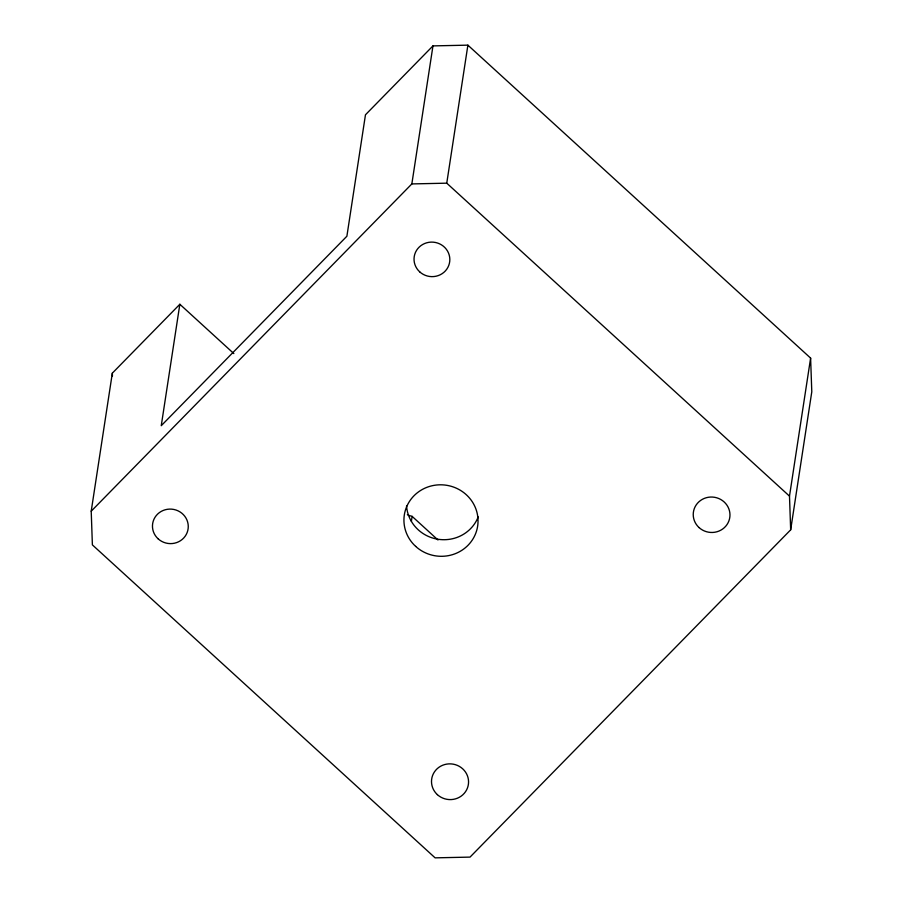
<?xml version="1.0" encoding="UTF-8"?>
<svg xmlns="http://www.w3.org/2000/svg" width="903" height="903" viewBox="0 0 903 903"><rect width="100%" height="100%" fill="white"/><g stroke="black" fill="none" stroke-linecap="round" stroke-linejoin="round"><path stroke-width="1.35" d="M179.844 304.266L161.253 425.697L346.887 236.225L365.467 114.794L432.966 45.895L467.889 45.15L810.612 358.107L811.786 391.812L790.667 529.835L470.034 857.105L435.111 857.85L92.388 544.893L91.214 511.188L112.333 373.165L179.844 304.266L233.843 353.581M91.214 511.188L411.847 183.919L432.966 45.895M790.667 529.835L789.493 496.131L446.759 183.174L467.889 45.15M411.373 521.302L412.118 516.369L409.939 515.715A148.352 142.888 8.7 0 1 407.366 514.721M789.493 496.131L810.612 358.107M411.847 183.919L446.759 183.174M412.118 516.369L437.989 539.983M112.333 373.165L112.435 375.975M478.218 516.9A37.091 35.725 8.7 0 1 438.113 539.272A37.091 35.725 8.7 0 1 406.553 505.917M437.379 794.651A18.545 17.857 8.7 0 0 468.081 785.971A18.545 17.857 8.7 0 0 444.648 764.57A18.545 17.857 8.7 0 0 437.379 794.651M699.046 527.566A18.399 17.721 8.7 0 0 729.5 518.954A18.399 17.721 8.7 0 0 706.259 497.734A18.399 17.721 8.7 0 0 699.046 527.566M419.703 271.848A17.913 17.247 8.7 0 0 449.367 263.473A17.913 17.247 8.7 0 0 426.724 242.794A17.913 17.247 8.7 0 0 419.703 271.848M158.138 538.831A17.913 17.247 8.7 0 0 187.801 530.456A17.913 17.247 8.7 0 0 165.159 509.777A17.913 17.247 8.7 0 0 158.138 538.831M415.673 546.394A37.091 35.725 8.7 0 0 477.077 529.034A37.091 35.725 8.7 0 0 430.2 486.232A37.091 35.725 8.7 0 0 415.673 546.394"/></g></svg>
